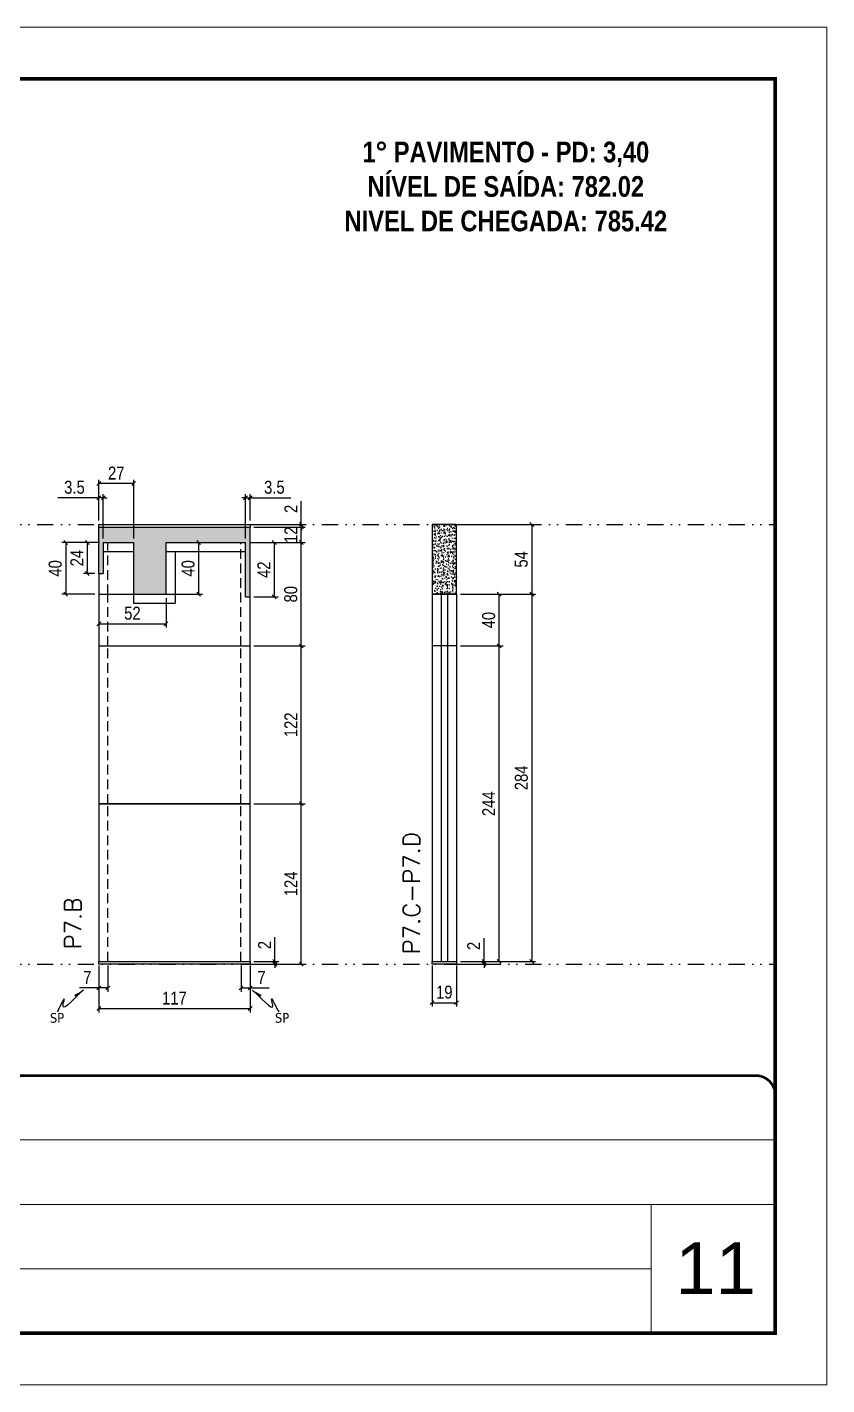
# Model space of a CAD drawing. Header units: millimetres. Extents: x 169816 to 178745, y 96537 to 113647.
# Drawn here: x 173866 to 174485, y 109171 to 110221 of the extents above; entities that cross this region are included whole.
import ezdxf

# ---------------------------------------------------------------- set-up
doc = ezdxf.new("R2010")
doc.units = ezdxf.units.MM
for name, pattern in [('CONTINUO', [0]), ('DASHED', [0.75, 0.5, -0.25]), ('DIVIDE2', [0.625, 0.25, -0.125, 0, -0.125, 0, -0.125]), ('HIDDEN', [0.375, 0.25, -0.125])]:
    doc.linetypes.add(name, pattern=pattern)
for name, color, linetype, lineweight in [('CARIMBO', 255, 'Continuous', 9), ('Folhas', 255, 'Continuous', 9), ('SARRAFO DE PRESSAO', 251, 'DASHED', 9), ('Texto Seção', 7, 'Continuous', 15)]:
    doc.layers.add(name, color=color, linetype=linetype, lineweight=lineweight)
for name, color, linetype in [('COTA', 241, 'Continuous'), ('NOMENCLATURA', 7, 'Continuous'), ('Nível', 160, 'Continuous'), ('Painéis', 200, 'Continuous'), ('SARR_2.2x7', 40, 'Continuous'), ('Sarrafo de Pressão', 42, 'HIDDEN'), ('texto', 7, 'Continuous')]:
    doc.layers.add(name, color=color, linetype=linetype)
doc.styles.add('ARIAL', font='arial.ttf')
doc.styles.add('COTA TECNICA', font='techl___.ttf', dxfattribs={"height": 10})
doc.styles.add('COTA TECNICA-50', font='techl___.ttf', dxfattribs={"height": 10})
doc.styles.add('REGUA-120', font='ROMANS.shx', dxfattribs={"height": 15})
doc.styles.add('ROMANC', font='techb___.ttf', dxfattribs={"height": 2.5})
doc.styles.get("Standard").update_dxf_attribs({"font": 'arial.ttf'})
doc.dimstyles.new('COTA PAINEL-50', dxfattribs={"dimtxt": 10, "dimasz": 3, "dimexe": 3, "dimexo": 3, "dimgap": 3, "dimtad": 1, "dimdec": 1, "dimzin": 12, "dimdsep": 46, "dimtxsty": 'COTA TECNICA-50', "dimblk1": 'OBLIQUE', "dimblk2": 'OBLIQUE', "dimsah": 1, "dimcen": 0.9, "dimclrd": 4, "dimclre": 4, "dimclrt": 240, "dimadec": 1, "dimazin": 3, "dimtfac": 1, "dimtdec": 1, "dimtmove": 0, "dimatfit": 3, "dimfxl": 1, "dimtolj": 1, "dimtzin": 12, "dimarcsym": 0})
doc.dimstyles.new('PAINEL', dxfattribs={"dimtxt": 10, "dimasz": 3, "dimexe": 3, "dimexo": 3, "dimgap": 3, "dimtad": 1, "dimdec": 1, "dimzin": 12, "dimdsep": 46, "dimtxsty": 'COTA TECNICA', "dimblk1": 'OBLIQUE', "dimblk2": 'OBLIQUE', "dimsah": 1, "dimcen": 0.9, "dimclrd": 4, "dimclre": 4, "dimclrt": 240, "dimadec": 1, "dimazin": 3, "dimtfac": 1, "dimtdec": 1, "dimtmove": 0, "dimatfit": 3, "dimfxl": 1, "dimtolj": 1, "dimtzin": 12, "dimarcsym": 0})
doc.dimstyles.get("Standard").update_dxf_attribs({"dimtxt": 0.18, "dimasz": 0.18, "dimexe": 0.18, "dimexo": 0.0625, "dimgap": 0.09, "dimtad": 0, "dimtih": 1, "dimtoh": 1, "dimdec": 4, "dimzin": 0, "dimdsep": 46, "dimtxsty": 'Standard', "dimcen": 0.09, "dimadec": 0, "dimazin": 0, "dimtfac": 1, "dimtdec": 4, "dimtofl": 0, "dimtmove": 0, "dimatfit": 3, "dimfxl": 1, "dimtolj": 1, "dimtzin": 0, "dimarcsym": 0})

# ---------------------------------------------------------------- blocks, each defined once
blk = doc.blocks.new('9999999999')
at = {"color": 30, "linetype": 'CONTINUO'}
for p, q in [((98564.6, 34379.6), (99584, 34379.6)), ((98564.6, 34329.8), (99488, 34329.8)), ((99584, 34329.8), (99488, 34329.8)), ((99488, 34329.8), (99488, 34230.2)), ((98564.6, 34280), (99488, 34280))]:
    blk.add_line(p, q, dxfattribs=at)
at = {"color": 30, "linetype": 'CONTINUO', "const_width": 2}
blk.add_lwpolyline([(99584, 34230.2), (99584, 34414.4, 0.414214), (99569, 34429.4), (98229, 34429.4, 0.414214), (98214, 34414.4), (98214, 34245.2, 0.414214), (98229, 34230.2), (99584, 34230.2)], format="xyb", dxfattribs=at)
at = {"layer": 'Folhas'}
blk.add_lwpolyline([(98139, 34190.2), (99624, 34190.2), (99624, 35240.2), (98139, 35240.2)], close=True, dxfattribs=at)
at = {"layer": 'Folhas', "color": 30, "const_width": 3}
blk.add_lwpolyline([(98214, 34230.2), (99584, 34230.2), (99584, 35200.2), (98214, 35200.2)], close=True, dxfattribs=at)
blk = doc.blocks.new('_Oblique')
at = {"color": 0, "linetype": 'ByBlock', "lineweight": -2}
blk.add_line((-0.5, -0.5), (0.5, 0.5), dxfattribs=at)
blk = doc.blocks.new('*D305')
at = {"layer": 'COTA', "color": 4, "lineweight": -2, "transparency": 16777216}
for p, q in [((173921.5, 109495.8), (173921.5, 109459.4)), ((174038.5, 109495.8), (174038.5, 109459.4)), ((173921.5, 109462.4), (174038.5, 109462.4))]:
    blk.add_line(p, q, dxfattribs=at)
at = {"layer": 'Defpoints', "color": 0, "transparency": 16777216}
for p in [(173921.5, 109498.8), (174038.5, 109498.8), (174038.5, 109462.4)]:
    blk.add_point(p, dxfattribs=at)
at = {"layer": 'COTA', "color": 4, "lineweight": -2, "transparency": 16777216, "xscale": 3, "yscale": 3, "zscale": 3, "rotation": 180}
blk.add_blockref('_Oblique', (173921.5, 109462.4), dxfattribs=at)
at = {"layer": 'COTA', "color": 4, "lineweight": -2, "transparency": 16777216, "xscale": 3, "yscale": 3, "zscale": 3}
blk.add_blockref('_Oblique', (174038.5, 109462.4), dxfattribs=at)
at = {"layer": 'COTA', "color": 240, "transparency": 16777216, "insert": (173980, 109470.5), "char_height": 10, "attachment_point": 5, "style": 'COTA TECNICA'}
blk.add_mtext('\\A1;117', dxfattribs=at)
blk = doc.blocks.new('*D306')
at = {"layer": 'COTA', "color": 4, "lineweight": -2, "transparency": 16777216}
for p, q in [((173928.5, 109495.8), (173928.5, 109475.3)), ((173921.5, 109493.8), (173921.5, 109475.3)), ((173921.5, 109478.3), (173906.7, 109478.3)), ((173928.5, 109478.3), (173921.5, 109478.3))]:
    blk.add_line(p, q, dxfattribs=at)
at = {"layer": 'Defpoints', "color": 0, "transparency": 16777216}
for p in [(173921.5, 109496.8), (173928.5, 109498.8), (173921.5, 109478.3)]:
    blk.add_point(p, dxfattribs=at)
at = {"layer": 'COTA', "color": 4, "lineweight": -2, "transparency": 16777216, "xscale": 3, "yscale": 3, "zscale": 3, "rotation": 180}
blk.add_blockref('_Oblique', (173921.5, 109478.3), dxfattribs=at)
at = {"layer": 'COTA', "color": 4, "lineweight": -2, "transparency": 16777216, "xscale": 3, "yscale": 3, "zscale": 3}
blk.add_blockref('_Oblique', (173928.5, 109478.3), dxfattribs=at)
at = {"layer": 'COTA', "color": 240, "transparency": 16777216, "insert": (173912.6, 109486.4), "char_height": 10, "attachment_point": 5, "style": 'COTA TECNICA-50'}
blk.add_mtext('\\A1;7', dxfattribs=at)
blk = doc.blocks.new('*D307')
at = {"layer": 'COTA', "color": 4, "lineweight": -2, "transparency": 16777216}
for p, q in [((174031.5, 109495.8), (174031.5, 109475.3)), ((174038.5, 109493.8), (174038.5, 109475.3)), ((174031.5, 109478.3), (174038.5, 109478.3)), ((174038.5, 109478.3), (174053.2, 109478.3))]:
    blk.add_line(p, q, dxfattribs=at)
at = {"layer": 'Defpoints', "color": 0, "transparency": 16777216}
for p in [(174031.5, 109498.8), (174038.5, 109496.8), (174038.5, 109478.3)]:
    blk.add_point(p, dxfattribs=at)
at = {"layer": 'COTA', "color": 4, "lineweight": -2, "transparency": 16777216, "xscale": 3, "yscale": 3, "zscale": 3, "rotation": 180}
blk.add_blockref('_Oblique', (174031.5, 109478.3), dxfattribs=at)
at = {"layer": 'COTA', "color": 4, "lineweight": -2, "transparency": 16777216, "xscale": 3, "yscale": 3, "zscale": 3}
blk.add_blockref('_Oblique', (174038.5, 109478.3), dxfattribs=at)
at = {"layer": 'COTA', "color": 240, "transparency": 16777216, "insert": (174047.3, 109486.4), "char_height": 10, "attachment_point": 5, "style": 'COTA TECNICA-50'}
blk.add_mtext('\\A1;7', dxfattribs=at)
blk = doc.blocks.new('*D308')
at = {"layer": 'COTA', "color": 4, "linetype": 'ByBlock', "lineweight": -2, "transparency": 16777216}
for p, q in [((174041.5, 109620.8), (174081.1, 109620.8)), ((174078.1, 109496.8), (174078.1, 109620.8)), ((174041.5, 109496.8), (174081.1, 109496.8))]:
    blk.add_line(p, q, dxfattribs=at)
at = {"layer": 'Defpoints', "color": 0, "linetype": 'ByBlock', "transparency": 16777216}
for p in [(174038.5, 109620.8), (174078.1, 109620.8), (174038.5, 109496.8)]:
    blk.add_point(p, dxfattribs=at)
at = {"layer": 'COTA', "color": 4, "linetype": 'ByBlock', "lineweight": -2, "transparency": 16777216, "xscale": 3, "yscale": 3, "zscale": 3}
for p, rotation in [((174078.1, 109620.8), 90), ((174078.1, 109496.8), 270)]:
    blk.add_blockref('_Oblique', p, dxfattribs=dict(at, rotation=rotation))
at = {"layer": 'COTA', "color": 240, "linetype": 'ByBlock', "transparency": 16777216, "insert": (174070, 109558.8), "char_height": 10, "attachment_point": 5, "rotation": 90, "style": 'COTA TECNICA'}
blk.add_mtext('\\A1;124', dxfattribs=at)
blk = doc.blocks.new('*D309')
at = {"layer": 'COTA', "color": 4, "lineweight": -2, "transparency": 16777216}
for p, q in [((174057.7, 109498.8), (174057.7, 109517.6)), ((174041.5, 109498.8), (174060.7, 109498.8)), ((174041.5, 109496.8), (174060.7, 109496.8)), ((174057.7, 109496.8), (174057.7, 109498.8)), ((174057.7, 109496.8), (174057.7, 109493.8))]:
    blk.add_line(p, q, dxfattribs=at)
at = {"layer": 'Defpoints', "color": 0, "transparency": 16777216}
for p in [(174038.5, 109498.8), (174038.5, 109496.8), (174057.7, 109496.8)]:
    blk.add_point(p, dxfattribs=at)
at = {"layer": 'COTA', "color": 4, "lineweight": -2, "transparency": 16777216, "xscale": 3, "yscale": 3, "zscale": 3}
for p, rotation in [((174057.7, 109498.8), 270), ((174057.7, 109496.8), 90)]:
    blk.add_blockref('_Oblique', p, dxfattribs=dict(at, rotation=rotation))
at = {"layer": 'COTA', "color": 240, "transparency": 16777216, "insert": (174049.7, 109511.5), "char_height": 10, "attachment_point": 5, "rotation": 90, "style": 'COTA TECNICA-50'}
blk.add_mtext('\\A1;2', dxfattribs=at)
blk = doc.blocks.new('*D310')
at = {"layer": 'COTA', "color": 4, "linetype": 'ByBlock', "lineweight": -2, "transparency": 16777216}
for p, q in [((174041.5, 109620.8), (174081.1, 109620.8)), ((174078.1, 109496.8), (174078.1, 109620.8)), ((174041.5, 109496.8), (174081.1, 109496.8))]:
    blk.add_line(p, q, dxfattribs=at)
at = {"layer": 'Defpoints', "color": 0, "linetype": 'ByBlock', "transparency": 16777216}
for p in [(174038.5, 109620.8), (174078.1, 109620.8), (174038.5, 109496.8)]:
    blk.add_point(p, dxfattribs=at)
at = {"layer": 'COTA', "color": 4, "linetype": 'ByBlock', "lineweight": -2, "transparency": 16777216, "xscale": 3, "yscale": 3, "zscale": 3}
for p, rotation in [((174078.1, 109620.8), 90), ((174078.1, 109496.8), 270)]:
    blk.add_blockref('_Oblique', p, dxfattribs=dict(at, rotation=rotation))
at = {"layer": 'COTA', "color": 240, "linetype": 'ByBlock', "transparency": 16777216, "insert": (174070, 109558.8), "char_height": 10, "attachment_point": 5, "rotation": 90, "style": 'COTA TECNICA'}
blk.add_mtext('\\A1;124', dxfattribs=at)
blk = doc.blocks.new('*D311')
at = {"layer": 'COTA', "color": 4, "lineweight": -2, "transparency": 16777216}
for p, q in [((174179.2, 109495.8), (174179.2, 109463.9)), ((174198.2, 109495.8), (174198.2, 109463.9)), ((174179.2, 109466.9), (174198.2, 109466.9))]:
    blk.add_line(p, q, dxfattribs=at)
at = {"layer": 'Defpoints', "color": 0, "transparency": 16777216}
for p in [(174179.2, 109498.8), (174198.2, 109498.8), (174198.2, 109466.9)]:
    blk.add_point(p, dxfattribs=at)
at = {"layer": 'COTA', "color": 4, "lineweight": -2, "transparency": 16777216, "xscale": 3, "yscale": 3, "zscale": 3, "rotation": 180}
blk.add_blockref('_Oblique', (174179.2, 109466.9), dxfattribs=at)
at = {"layer": 'COTA', "color": 4, "lineweight": -2, "transparency": 16777216, "xscale": 3, "yscale": 3, "zscale": 3}
blk.add_blockref('_Oblique', (174198.2, 109466.9), dxfattribs=at)
at = {"layer": 'COTA', "color": 240, "transparency": 16777216, "insert": (174188.7, 109475), "char_height": 10, "attachment_point": 5, "style": 'COTA TECNICA'}
blk.add_mtext('\\A1;19', dxfattribs=at)
blk = doc.blocks.new('*D312')
at = {"layer": 'COTA', "color": 4, "lineweight": -2, "transparency": 16777216}
for p, q in [((174219.4, 109498.8), (174219.4, 109516.9)), ((174201.2, 109498.8), (174222.4, 109498.8)), ((174201.2, 109496.8), (174222.4, 109496.8)), ((174219.4, 109496.8), (174219.4, 109498.8)), ((174219.4, 109496.8), (174219.4, 109493.8))]:
    blk.add_line(p, q, dxfattribs=at)
at = {"layer": 'Defpoints', "color": 0, "transparency": 16777216}
for p in [(174198.2, 109498.8), (174198.2, 109496.8), (174219.4, 109498.8)]:
    blk.add_point(p, dxfattribs=at)
at = {"layer": 'COTA', "color": 4, "lineweight": -2, "transparency": 16777216, "xscale": 3, "yscale": 3, "zscale": 3}
for p, rotation in [((174219.4, 109498.8), 270), ((174219.4, 109496.8), 90)]:
    blk.add_blockref('_Oblique', p, dxfattribs=dict(at, rotation=rotation))
at = {"layer": 'COTA', "color": 240, "transparency": 16777216, "insert": (174211.4, 109510.8), "char_height": 10, "attachment_point": 5, "rotation": 90, "style": 'COTA TECNICA-50'}
blk.add_mtext('\\A1;2', dxfattribs=at)
blk = doc.blocks.new('*D316')
at = {"layer": 'COTA', "color": 4, "linetype": 'ByBlock', "lineweight": -2, "transparency": 16777216}
for p, q in [((174201.2, 109836.8), (174259.3, 109836.8)), ((174256.3, 109836.8), (174256.3, 109782.8)), ((174201.2, 109782.8), (174259.3, 109782.8))]:
    blk.add_line(p, q, dxfattribs=at)
at = {"layer": 'Defpoints', "color": 0, "linetype": 'ByBlock', "transparency": 16777216}
for p in [(174198.2, 109836.8), (174198.2, 109782.8), (174256.3, 109782.8)]:
    blk.add_point(p, dxfattribs=at)
at = {"layer": 'COTA', "color": 4, "linetype": 'ByBlock', "lineweight": -2, "transparency": 16777216, "xscale": 3, "yscale": 3, "zscale": 3}
for p, rotation in [((174256.3, 109836.8), 90), ((174256.3, 109782.8), 270)]:
    blk.add_blockref('_Oblique', p, dxfattribs=dict(at, rotation=rotation))
at = {"layer": 'COTA', "color": 240, "linetype": 'ByBlock', "transparency": 16777216, "insert": (174248.2, 109809.8), "char_height": 10, "attachment_point": 5, "rotation": 90, "style": 'COTA TECNICA'}
blk.add_mtext('\\A1;54', dxfattribs=at)
blk = doc.blocks.new('*D317')
at = {"layer": 'COTA', "color": 4, "lineweight": -2, "transparency": 16777216}
for p, q in [((174201.2, 109782.8), (174234.1, 109782.8)), ((174231.1, 109742.8), (174231.1, 109782.8)), ((174201.2, 109742.8), (174234.1, 109742.8))]:
    blk.add_line(p, q, dxfattribs=at)
at = {"layer": 'Defpoints', "color": 0, "transparency": 16777216}
for p in [(174198.2, 109782.8), (174231.1, 109782.8), (174198.2, 109742.8)]:
    blk.add_point(p, dxfattribs=at)
at = {"layer": 'COTA', "color": 4, "lineweight": -2, "transparency": 16777216, "xscale": 3, "yscale": 3, "zscale": 3}
for p, rotation in [((174231.1, 109782.8), 90), ((174231.1, 109742.8), 270)]:
    blk.add_blockref('_Oblique', p, dxfattribs=dict(at, rotation=rotation))
at = {"layer": 'COTA', "color": 240, "transparency": 16777216, "insert": (174223, 109762.8), "char_height": 10, "attachment_point": 5, "rotation": 90, "style": 'COTA TECNICA-50'}
blk.add_mtext('\\A1;40', dxfattribs=at)
blk = doc.blocks.new('*D313')
at = {"layer": 'COTA', "color": 4, "lineweight": -2, "transparency": 16777216}
for p, q in [((174041.5, 109742.8), (174081.1, 109742.8)), ((174078.1, 109620.8), (174078.1, 109742.8)), ((174041.5, 109620.8), (174081.1, 109620.8))]:
    blk.add_line(p, q, dxfattribs=at)
at = {"layer": 'Defpoints', "color": 0, "transparency": 16777216}
for p in [(174038.5, 109742.8), (174078.1, 109742.8), (174038.5, 109620.8)]:
    blk.add_point(p, dxfattribs=at)
at = {"layer": 'COTA', "color": 4, "lineweight": -2, "transparency": 16777216, "xscale": 3, "yscale": 3, "zscale": 3}
for p, rotation in [((174078.1, 109742.8), 90), ((174078.1, 109620.8), 270)]:
    blk.add_blockref('_Oblique', p, dxfattribs=dict(at, rotation=rotation))
at = {"layer": 'COTA', "color": 240, "transparency": 16777216, "insert": (174070, 109681.8), "char_height": 10, "attachment_point": 5, "rotation": 90, "style": 'COTA TECNICA-50'}
blk.add_mtext('\\A1;122', dxfattribs=at)
blk = doc.blocks.new('*D318')
at = {"layer": 'COTA', "color": 4, "lineweight": -2, "transparency": 16777216}
for p, q in [((174201.2, 109742.8), (174234.1, 109742.8)), ((174231.1, 109498.8), (174231.1, 109742.8)), ((174201.2, 109498.8), (174234.1, 109498.8))]:
    blk.add_line(p, q, dxfattribs=at)
at = {"layer": 'Defpoints', "color": 0, "transparency": 16777216}
for p in [(174198.2, 109742.8), (174231.1, 109742.8), (174198.2, 109498.8)]:
    blk.add_point(p, dxfattribs=at)
at = {"layer": 'COTA', "color": 4, "lineweight": -2, "transparency": 16777216, "xscale": 3, "yscale": 3, "zscale": 3}
for p, rotation in [((174231.1, 109742.8), 90), ((174231.1, 109498.8), 270)]:
    blk.add_blockref('_Oblique', p, dxfattribs=dict(at, rotation=rotation))
at = {"layer": 'COTA', "color": 240, "transparency": 16777216, "insert": (174223, 109620.8), "char_height": 10, "attachment_point": 5, "rotation": 90, "style": 'COTA TECNICA'}
blk.add_mtext('\\A1;244', dxfattribs=at)
blk = doc.blocks.new('*D314')
at = {"layer": 'COTA', "color": 4, "lineweight": -2, "transparency": 16777216}
for p, q in [((174201.2, 109782.8), (174259.3, 109782.8)), ((174256.3, 109782.8), (174256.3, 109498.8)), ((174201.2, 109498.8), (174259.3, 109498.8))]:
    blk.add_line(p, q, dxfattribs=at)
at = {"layer": 'Defpoints', "color": 0, "transparency": 16777216}
for p in [(174198.2, 109782.8), (174198.2, 109498.8), (174256.3, 109498.8)]:
    blk.add_point(p, dxfattribs=at)
at = {"layer": 'COTA', "color": 4, "lineweight": -2, "transparency": 16777216, "xscale": 3, "yscale": 3, "zscale": 3}
for p, rotation in [((174256.3, 109782.8), 90), ((174256.3, 109498.8), 270)]:
    blk.add_blockref('_Oblique', p, dxfattribs=dict(at, rotation=rotation))
at = {"layer": 'COTA', "color": 240, "transparency": 16777216, "insert": (174248.3, 109640.8), "char_height": 10, "attachment_point": 5, "rotation": 90, "style": 'COTA TECNICA'}
blk.add_mtext('\\A1;284', dxfattribs=at)
blk = doc.blocks.new('*D324')
at = {"layer": 'COTA', "color": 4, "lineweight": -2, "transparency": 16777216}
for p, q in [((174038, 109822.8), (174060.2, 109822.8)), ((174057.2, 109822.8), (174057.2, 109780.8)), ((174041.5, 109780.8), (174060.2, 109780.8))]:
    blk.add_line(p, q, dxfattribs=at)
at = {"layer": 'Defpoints', "color": 0, "transparency": 16777216}
for p in [(174035, 109822.8), (174038.5, 109780.8), (174057.2, 109780.8)]:
    blk.add_point(p, dxfattribs=at)
at = {"layer": 'COTA', "color": 4, "lineweight": -2, "transparency": 16777216, "xscale": 3, "yscale": 3, "zscale": 3}
for p, rotation in [((174057.2, 109822.8), 90), ((174057.2, 109780.8), 270)]:
    blk.add_blockref('_Oblique', p, dxfattribs=dict(at, rotation=rotation))
at = {"layer": 'COTA', "color": 240, "transparency": 16777216, "insert": (174049.1, 109801.8), "char_height": 10, "attachment_point": 5, "rotation": 90, "style": 'COTA TECNICA'}
blk.add_mtext('\\A1;42', dxfattribs=at)
blk = doc.blocks.new('*D325')
at = {"layer": 'COTA', "color": 4, "lineweight": -2, "transparency": 16777216}
for p, q in [((174035, 109857.3), (174032, 109857.3)), ((174035, 109825.8), (174035, 109860.3)), ((174035, 109857.3), (174038.5, 109857.3)), ((174038.5, 109839.8), (174038.5, 109860.3)), ((174038.5, 109857.3), (174070.1, 109857.3))]:
    blk.add_line(p, q, dxfattribs=at)
at = {"layer": 'Defpoints', "color": 0, "transparency": 16777216}
for p in [(174038.5, 109857.3), (174038.5, 109836.8), (174035, 109822.8)]:
    blk.add_point(p, dxfattribs=at)
at = {"layer": 'COTA', "color": 4, "lineweight": -2, "transparency": 16777216, "xscale": 3, "yscale": 3, "zscale": 3}
blk.add_blockref('_Oblique', (174035, 109857.3), dxfattribs=at)
at = {"layer": 'COTA', "color": 4, "lineweight": -2, "transparency": 16777216, "xscale": 3, "yscale": 3, "zscale": 3, "rotation": 180}
blk.add_blockref('_Oblique', (174038.5, 109857.3), dxfattribs=at)
at = {"layer": 'COTA', "color": 240, "transparency": 16777216, "insert": (174057.3, 109865.5), "char_height": 10, "attachment_point": 5, "style": 'COTA TECNICA'}
blk.add_mtext('\\A1;3.5', dxfattribs=at)
blk = doc.blocks.new('*D326')
at = {"layer": 'COTA', "color": 4, "lineweight": -2, "transparency": 16777216}
for p, q in [((174041.5, 109834.8), (174081.1, 109834.8)), ((174078.1, 109822.8), (174078.1, 109834.8)), ((174041.5, 109822.8), (174081.1, 109822.8))]:
    blk.add_line(p, q, dxfattribs=at)
at = {"layer": 'Defpoints', "color": 0, "transparency": 16777216}
for p in [(174038.5, 109834.8), (174078.1, 109834.8), (174038.5, 109822.8)]:
    blk.add_point(p, dxfattribs=at)
at = {"layer": 'COTA', "color": 4, "lineweight": -2, "transparency": 16777216, "xscale": 3, "yscale": 3, "zscale": 3}
for p, rotation in [((174078.1, 109834.8), 90), ((174078.1, 109822.8), 270)]:
    blk.add_blockref('_Oblique', p, dxfattribs=dict(at, rotation=rotation))
at = {"layer": 'COTA', "color": 240, "transparency": 16777216, "insert": (174070, 109828.8), "char_height": 10, "attachment_point": 5, "rotation": 90, "style": 'COTA TECNICA'}
blk.add_mtext('\\A1;12', dxfattribs=at)
blk = doc.blocks.new('*D327')
at = {"layer": 'COTA', "color": 4, "lineweight": -2, "transparency": 16777216}
for p, q in [((174078.1, 109836.8), (174078.1, 109854.9)), ((174041.5, 109836.8), (174081.1, 109836.8)), ((174041.5, 109834.8), (174081.1, 109834.8)), ((174078.1, 109834.8), (174078.1, 109836.8)), ((174078.1, 109834.8), (174078.1, 109831.8))]:
    blk.add_line(p, q, dxfattribs=at)
at = {"layer": 'Defpoints', "color": 0, "transparency": 16777216}
for p in [(174038.5, 109836.8), (174038.5, 109834.8), (174078.1, 109836.8)]:
    blk.add_point(p, dxfattribs=at)
at = {"layer": 'COTA', "color": 4, "lineweight": -2, "transparency": 16777216, "xscale": 3, "yscale": 3, "zscale": 3}
for p, rotation in [((174078.1, 109836.8), 270), ((174078.1, 109834.8), 90)]:
    blk.add_blockref('_Oblique', p, dxfattribs=dict(at, rotation=rotation))
at = {"layer": 'COTA', "color": 240, "transparency": 16777216, "insert": (174070.1, 109848.8), "char_height": 10, "attachment_point": 5, "rotation": 90, "style": 'COTA TECNICA'}
blk.add_mtext('\\A1;2', dxfattribs=at)
blk = doc.blocks.new('*D328')
at = {"layer": 'COTA', "color": 4, "lineweight": -2, "transparency": 16777216}
for p, q in [((174038, 109822.8), (174081.1, 109822.8)), ((174078.1, 109742.8), (174078.1, 109822.8)), ((174041.5, 109742.8), (174081.1, 109742.8))]:
    blk.add_line(p, q, dxfattribs=at)
at = {"layer": 'Defpoints', "color": 0, "transparency": 16777216}
for p in [(174035, 109822.8), (174078.1, 109822.8), (174038.5, 109742.8)]:
    blk.add_point(p, dxfattribs=at)
at = {"layer": 'COTA', "color": 4, "lineweight": -2, "transparency": 16777216, "xscale": 3, "yscale": 3, "zscale": 3}
for p, rotation in [((174078.1, 109822.8), 90), ((174078.1, 109742.8), 270)]:
    blk.add_blockref('_Oblique', p, dxfattribs=dict(at, rotation=rotation))
at = {"layer": 'COTA', "color": 240, "transparency": 16777216, "insert": (174070, 109782.8), "char_height": 10, "attachment_point": 5, "rotation": 90, "style": 'COTA TECNICA'}
blk.add_mtext('\\A1;80', dxfattribs=at)
blk = doc.blocks.new('*D329')
at = {"layer": 'COTA', "color": 4, "lineweight": -2, "transparency": 16777216}
for p, q in [((173922, 109822.8), (173909.6, 109822.8)), ((173912.6, 109822.8), (173912.6, 109798.8)), ((173918.5, 109798.8), (173909.6, 109798.8))]:
    blk.add_line(p, q, dxfattribs=at)
at = {"layer": 'Defpoints', "color": 0, "transparency": 16777216}
for p in [(173925, 109822.8), (173912.6, 109798.8), (173921.5, 109798.8)]:
    blk.add_point(p, dxfattribs=at)
at = {"layer": 'COTA', "color": 4, "lineweight": -2, "transparency": 16777216, "xscale": 3, "yscale": 3, "zscale": 3}
for p, rotation in [((173912.6, 109822.8), 90), ((173912.6, 109798.8), 270)]:
    blk.add_blockref('_Oblique', p, dxfattribs=dict(at, rotation=rotation))
at = {"layer": 'COTA', "color": 240, "transparency": 16777216, "insert": (173904.5, 109810.8), "char_height": 10, "attachment_point": 5, "rotation": 90, "style": 'COTA TECNICA'}
blk.add_mtext('\\A1;24', dxfattribs=at)
blk = doc.blocks.new('*D330')
at = {"layer": 'COTA', "color": 4, "lineweight": -2, "transparency": 16777216}
for p, q in [((173921.5, 109857.3), (173889.9, 109857.3)), ((173921.5, 109839.8), (173921.5, 109860.3)), ((173925, 109857.3), (173921.5, 109857.3)), ((173925, 109825.8), (173925, 109860.3)), ((173925, 109857.3), (173928, 109857.3))]:
    blk.add_line(p, q, dxfattribs=at)
at = {"layer": 'Defpoints', "color": 0, "transparency": 16777216}
for p in [(173921.5, 109857.3), (173921.5, 109836.8), (173925, 109822.8)]:
    blk.add_point(p, dxfattribs=at)
at = {"layer": 'COTA', "color": 4, "lineweight": -2, "transparency": 16777216, "xscale": 3, "yscale": 3, "zscale": 3}
blk.add_blockref('_Oblique', (173921.5, 109857.3), dxfattribs=at)
at = {"layer": 'COTA', "color": 4, "lineweight": -2, "transparency": 16777216, "xscale": 3, "yscale": 3, "zscale": 3, "rotation": 180}
blk.add_blockref('_Oblique', (173925, 109857.3), dxfattribs=at)
at = {"layer": 'COTA', "color": 240, "transparency": 16777216, "insert": (173902.7, 109865.5), "char_height": 10, "attachment_point": 5, "style": 'COTA TECNICA'}
blk.add_mtext('\\A1;3.5', dxfattribs=at)
blk = doc.blocks.new('*D331')
at = {"layer": 'COTA', "color": 4, "lineweight": -2, "transparency": 16777216}
for p, q in [((173921.5, 109779.8), (173921.5, 109757)), ((173973.5, 109779.8), (173973.5, 109757)), ((173921.5, 109760), (173973.5, 109760))]:
    blk.add_line(p, q, dxfattribs=at)
at = {"layer": 'Defpoints', "color": 0, "transparency": 16777216}
for p in [(173921.5, 109782.8), (173973.5, 109782.8), (173973.5, 109760)]:
    blk.add_point(p, dxfattribs=at)
at = {"layer": 'COTA', "color": 4, "lineweight": -2, "transparency": 16777216, "xscale": 3, "yscale": 3, "zscale": 3, "rotation": 180}
blk.add_blockref('_Oblique', (173921.5, 109760), dxfattribs=at)
at = {"layer": 'COTA', "color": 4, "lineweight": -2, "transparency": 16777216, "xscale": 3, "yscale": 3, "zscale": 3}
blk.add_blockref('_Oblique', (173973.5, 109760), dxfattribs=at)
at = {"layer": 'COTA', "color": 240, "transparency": 16777216, "insert": (173947.5, 109768.1), "char_height": 10, "attachment_point": 5, "style": 'COTA TECNICA'}
blk.add_mtext('\\A1;52', dxfattribs=at)
blk = doc.blocks.new('*D332')
at = {"layer": 'COTA', "color": 4, "lineweight": -2, "transparency": 16777216}
for p, q in [((173976.5, 109822.8), (174001.7, 109822.8)), ((173998.7, 109822.8), (173998.7, 109782.8)), ((173976.5, 109782.8), (174001.7, 109782.8))]:
    blk.add_line(p, q, dxfattribs=at)
at = {"layer": 'Defpoints', "color": 0, "transparency": 16777216}
for p in [(173973.5, 109822.8), (173973.5, 109782.8), (173998.7, 109782.8)]:
    blk.add_point(p, dxfattribs=at)
at = {"layer": 'COTA', "color": 4, "lineweight": -2, "transparency": 16777216, "xscale": 3, "yscale": 3, "zscale": 3}
for p, rotation in [((173998.7, 109822.8), 90), ((173998.7, 109782.8), 270)]:
    blk.add_blockref('_Oblique', p, dxfattribs=dict(at, rotation=rotation))
at = {"layer": 'COTA', "color": 240, "transparency": 16777216, "insert": (173990.6, 109802.8), "char_height": 10, "attachment_point": 5, "rotation": 90, "style": 'COTA TECNICA'}
blk.add_mtext('\\A1;40', dxfattribs=at)
blk = doc.blocks.new('*D333')
at = {"layer": 'COTA', "color": 4, "lineweight": -2, "transparency": 16777216}
for p, q in [((173922, 109822.8), (173892.9, 109822.8)), ((173895.9, 109822.8), (173895.9, 109782.8)), ((173918.5, 109782.8), (173892.9, 109782.8))]:
    blk.add_line(p, q, dxfattribs=at)
at = {"layer": 'Defpoints', "color": 0, "transparency": 16777216}
for p in [(173925, 109822.8), (173895.9, 109782.8), (173921.5, 109782.8)]:
    blk.add_point(p, dxfattribs=at)
at = {"layer": 'COTA', "color": 4, "lineweight": -2, "transparency": 16777216, "xscale": 3, "yscale": 3, "zscale": 3}
for p, rotation in [((173895.9, 109822.8), 90), ((173895.9, 109782.8), 270)]:
    blk.add_blockref('_Oblique', p, dxfattribs=dict(at, rotation=rotation))
at = {"layer": 'COTA', "color": 240, "transparency": 16777216, "insert": (173887.8, 109802.8), "char_height": 10, "attachment_point": 5, "rotation": 90, "style": 'COTA TECNICA'}
blk.add_mtext('\\A1;40', dxfattribs=at)
blk = doc.blocks.new('*D334')
at = {"layer": 'COTA', "color": 4, "lineweight": -2, "transparency": 16777216}
for p, q in [((173921.5, 109839.8), (173921.5, 109871.4)), ((173948.5, 109868.4), (173921.5, 109868.4)), ((173948.5, 109825.8), (173948.5, 109871.4))]:
    blk.add_line(p, q, dxfattribs=at)
at = {"layer": 'Defpoints', "color": 0, "transparency": 16777216}
for p in [(173921.5, 109868.4), (173921.5, 109836.8), (173948.5, 109822.8)]:
    blk.add_point(p, dxfattribs=at)
at = {"layer": 'COTA', "color": 4, "lineweight": -2, "transparency": 16777216, "xscale": 3, "yscale": 3, "zscale": 3, "rotation": 180}
blk.add_blockref('_Oblique', (173921.5, 109868.4), dxfattribs=at)
at = {"layer": 'COTA', "color": 4, "lineweight": -2, "transparency": 16777216, "xscale": 3, "yscale": 3, "zscale": 3}
blk.add_blockref('_Oblique', (173948.5, 109868.4), dxfattribs=at)
at = {"layer": 'COTA', "color": 240, "transparency": 16777216, "insert": (173935, 109876.5), "char_height": 10, "attachment_point": 5, "style": 'COTA TECNICA'}
blk.add_mtext('\\A1;27', dxfattribs=at)

msp = doc.modelspace()

# ---------------------------------------------------------------- hatches: boundary and pattern name
at = {"layer": 'COTA', "linetype": 'ByBlock'}
h = msp.add_hatch(dxfattribs=at)
h.set_pattern_fill('AR-CONC', color=256, scale=0.03)
h.paths.add_polyline_path([(173973.46, 109822.79), (174034.96, 109822.79), (174034.96, 109780.79), (174038.46, 109780.79), (174038.46, 109834.78), (173921.46, 109834.79), (173921.46, 109798.79), (173924.96, 109798.79), (173924.96, 109822.79), (173948.46, 109822.79), (173948.46, 109782.79), (173973.46, 109782.79)])
h = msp.add_hatch(dxfattribs=at)
h.set_pattern_fill('AR-CONC', color=256, scale=0.03)
h.set_pattern_definition([(50, (165095.1175, 105724.7967), (5.46554, -0.4781726), [0.5715, -6.2865]), (355, (165095.1175, 105724.7967), (-1.0573026, 5.7317054), [0.4572, -5.0292175]), (100.451445, (165095.573, 105724.757), (4.4082374, 5.2535326), [0.4857003, -5.3427073]), (46.1842, (165095.1175, 105726.321), (8.132371, -1.26127), [0.85725, -9.42975]), (96.63556, (165095.795, 105726.2156), (7.122124, 7.422784), [0.728551, -8.014068]), (351.18415, (165095.1175, 105726.321), (7.122124, 7.422784), [0.685799, -7.543792]), (21, (165095.8795, 105725.9397), (4.5484317, -3.067956), [0.5715, -6.2865]), (326, (165095.8795, 105725.9397), (1.854061, 5.525639), [0.4572, -5.0292]), (71.451445, (165096.2586, 105725.684), (6.4024926, 2.457683), [0.4857003, -5.342698]), (37.5, (165095.1175, 105724.7967), (0.0926581, 2.53665117), [0, -4.96824, 0, -5.1054, 0, -5.04825]), (7.5, (165095.1175, 105724.7967), (2.0045899, 3.00541724), [0, -2.91084, 0, -4.85394, 0, -1.92405]), (327.5, (165093.4183, 105724.7967), (4.06771786, -0.1718623), [0, -1.905, 0, -5.9436, 0, -7.8867]), (317.5, (165092.6563, 105724.7967), (4.4438754, 0.7627947), [0, -2.4765, 0, -3.94716, 0, -5.6007])])
h.paths.add_polyline_path([(174198.24, 109836.79), (174179.24, 109836.79), (174179.24, 109782.64), (174198.24, 109782.64)])

# ---------------------------------------------------------------- linework, layer by layer
for p, q in [((173921.46, 109798.79), (173921.46, 109834.79)), ((174038.46, 109780.79), (174038.46, 109834.78)), ((174038.46, 109822.79), (174038.46, 109822.79))]:
    msp.add_line(p, q, dxfattribs=at)
msp.add_lwpolyline([(174179.24, 109782.76), (174198.24, 109782.76), (174198.24, 109836.79), (174179.24, 109836.79)], close=True, dxfattribs=at)
at = {"layer": 'Nível', "color": 4, "linetype": 'DIVIDE2', "ltscale": 50}
for p, q in [((173464.99, 109836.79), (174444.52, 109836.79)), ((173464.99, 109496.79), (174444.52, 109496.79))]:
    msp.add_line(p, q, dxfattribs=at)
at = {"layer": 'Painéis'}
for p, q in [((173921.46, 109834.79), (173921.46, 109836.79)), ((173921.46, 109836.79), (174038.46, 109836.79)), ((173921.46, 109834.79), (174038.46, 109834.78)), ((174038.46, 109836.79), (174038.46, 109834.78)), ((173924.96, 109822.79), (173948.46, 109822.79)), ((173924.96, 109822.79), (173924.96, 109798.79)), ((173948.46, 109822.79), (173948.46, 109782.79)), ((173973.46, 109822.79), (173973.46, 109782.79)), ((173973.46, 109822.79), (174034.96, 109822.79)), ((174034.96, 109780.79), (174034.96, 109822.79)), ((173921.46, 109798.79), (173921.46, 109620.79)), ((173921.46, 109798.79), (173924.96, 109798.79)), ((173921.46, 109782.79), (173973.46, 109782.79)), ((174034.96, 109780.79), (174038.46, 109780.79)), ((174038.46, 109620.79), (174038.46, 109780.79)), ((174179.24, 109782.79), (174198.24, 109782.79)), ((174179.24, 109782.76), (174179.24, 109498.79)), ((174179.24, 109782.76), (174198.24, 109782.76)), ((174198.24, 109782.76), (174179.24, 109782.76)), ((174198.24, 109782.76), (174198.24, 109498.79)), ((173921.46, 109775.79), (173921.46, 109775.79)), ((173921.46, 109742.79), (174038.46, 109742.79)), ((174198.24, 109742.79), (174179.24, 109742.79)), ((174038.46, 109620.79), (173921.46, 109620.79)), ((173921.46, 109620.79), (173921.46, 109498.79)), ((173921.46, 109620.79), (174038.46, 109620.79)), ((174038.46, 109498.79), (174038.46, 109620.79)), ((173921.46, 109498.79), (174038.46, 109498.79)), ((174179.24, 109498.79), (174198.24, 109498.79)), ((174179.24, 109498.79), (174198.24, 109498.79)), ((174179.24, 109496.79), (174179.24, 109498.79)), ((174198.24, 109496.79), (174179.24, 109496.79)), ((174198.24, 109498.79), (174198.24, 109496.79))]:
    msp.add_line(p, q, dxfattribs=at)
msp.add_lwpolyline([(174038.46, 109496.79), (173921.46, 109496.79), (173921.46, 109498.79), (174038.46, 109498.79)], close=True, dxfattribs=at)
at = {"layer": 'SARR_2.2x7'}
for p, q in [((173924.96, 109815.79), (173948.46, 109815.79)), ((173973.46, 109815.79), (174034.96, 109815.79)), ((173980.46, 109815.79), (173980.46, 109775.79)), ((173948.46, 109782.79), (173948.46, 109775.79)), ((173973.46, 109782.79), (173980.46, 109782.79)), ((174186.24, 109782.76), (174186.24, 109498.79)), ((174191.24, 109782.76), (174191.24, 109498.79)), ((173948.46, 109775.79), (173980.46, 109775.79))]:
    msp.add_line(p, q, dxfattribs=at)
at = {"layer": 'Sarrafo de Pressão', "ltscale": 30}
for p, q in [((173928.46, 109782.79), (173928.46, 109822.79)), ((174031.46, 109742.79), (174031.46, 109822.79)), ((173928.46, 109742.79), (173928.46, 109782.79)), ((173928.46, 109620.79), (173928.46, 109742.79)), ((174031.46, 109620.79), (174031.46, 109742.79)), ((173928.46, 109498.79), (173928.46, 109620.79)), ((174031.46, 109498.79), (174031.46, 109620.79))]:
    msp.add_line(p, q, dxfattribs=at)

# ---------------------------------------------------------------- block references
at = {"layer": 'SARRAFO DE PRESSAO', "color": 6, "linetype": 'ByBlock'}
msp.add_blockref('9999999999', (74860.54, 74981.17), dxfattribs=at)

# ---------------------------------------------------------------- texts
at = {"layer": 'CARIMBO', "style": 'ARIAL'}
msp.add_text('11', height=40, dxfattribs=at).set_placement((174367.38, 109241.52))
at = {"layer": 'NOMENCLATURA', "color": 2, "insert": (174236.26, 110159.52), "char_height": 16, "attachment_point": 2, "style": 'ROMANC'}
msp.add_mtext_dynamic_manual_height_columns('\\P1° PAVIMENTO - PD: 3,40\\PNÍVEL DE SAÍDA: 782.02\\PNIVEL DE CHEGADA: 785.42', width=328.3607, gutter_width=1, heights=[0], dxfattribs=at)
at = {"layer": 'texto', "color": 0, "char_height": 7.5, "attachment_point": 5}
for insert in [(173889.21, 109455.11), (174063.24, 109455.11)]:
    msp.add_mtext('{\\fTahoma|b0|i0|c0|p34;\\C4;SP}', dxfattribs=dict(at, insert=insert))
at = {"layer": 'Texto Seção', "char_height": 13, "width": 285.3299, "attachment_point": 7, "rotation": 90, "style": 'REGUA-120'}
for s, insert in [('\\pxt4;P7.C-P7.D', (174169.79, 109504.2)), ('P7.B', (173907.99, 109508.04))]:
    msp.add_mtext(s, dxfattribs=dict(at, insert=insert))

# ---------------------------------------------------------------- dimensions: what is measured, and where the dimension line sits
at = {"layer": 'COTA'}
for base, p1, p2, dimstyle, picture, middle in [((173921.46, 109868.44), (173948.46, 109822.79), (173921.46, 109836.79), 'PAINEL', '*D334', (173934.96, 109876.52)), ((173921.46, 109857.26), (173924.96, 109822.79), (173921.46, 109836.79), 'PAINEL', '*D330', (173902.66, 109865.48)), ((174038.46, 109857.26), (174034.96, 109822.79), (174038.46, 109836.79), 'PAINEL', '*D325', (174057.26, 109865.48)), ((173973.46, 109760.02), (173921.46, 109782.79), (173973.46, 109782.79), 'PAINEL', '*D331', (173947.46, 109768.13)), ((174038.46, 109478.28), (174031.46, 109498.79), (174038.46, 109496.79), 'COTA PAINEL-50', '*D307', (174047.33, 109486.35))]:
    dim = msp.add_linear_dim(base=base, p1=p1, p2=p2, dimstyle=dimstyle, dxfattribs=at)
    dim.commit()
    dim.dimension.update_dxf_attribs({"geometry": picture, "text_midpoint": middle})
for base, p1, p2, angle, dimstyle, picture, middle in [((174078.1, 109836.79), (174038.46, 109834.78), (174038.46, 109836.79), 90, 'PAINEL', '*D327', (174070.1, 109848.84)), ((173895.87, 109782.79), (173924.96, 109822.79), (173921.46, 109782.79), 90, 'PAINEL', '*D333', (173887.77, 109802.79)), ((173912.61, 109798.79), (173924.96, 109822.79), (173921.46, 109798.79), 90, 'PAINEL', '*D329', (173904.54, 109810.79)), ((173998.72, 109782.79), (173973.46, 109822.79), (173973.46, 109782.79), 90, 'PAINEL', '*D332', (173990.62, 109802.79)), ((174057.18, 109780.79), (174034.96, 109822.79), (174038.46, 109780.79), 90, 'PAINEL', '*D324', (174049.11, 109801.79)), ((174078.1, 109822.79), (174038.46, 109742.79), (174034.96, 109822.79), 90, 'PAINEL', '*D328', (174069.98, 109782.79)), ((174231.09, 109782.79), (174198.24, 109742.79), (174198.24, 109782.79), 90, 'COTA PAINEL-50', '*D317', (174222.99, 109762.79)), ((174256.35, 109498.79), (174198.24, 109782.79), (174198.24, 109498.79), 90, 'PAINEL', '*D314', (174248.25, 109640.79)), ((174078.1, 109742.79), (174038.46, 109620.79), (174038.46, 109742.79), 90, 'COTA PAINEL-50', '*D313', (174070.04, 109681.79)), ((174231.09, 109742.79), (174198.24, 109498.79), (174198.24, 109742.79), 90, 'PAINEL', '*D318', (174223.02, 109620.79)), ((173921.46, 109478.28), (173928.46, 109498.79), (173921.46, 109496.79), 180, 'COTA PAINEL-50', '*D306', (173912.6, 109486.35))]:
    dim = msp.add_linear_dim(base=base, p1=p1, p2=p2, angle=angle, dimstyle=dimstyle, dxfattribs=at)
    dim.commit()
    dim.dimension.update_dxf_attribs({"geometry": picture, "text_midpoint": middle})
for base, p1, p2, dimstyle, picture, middle in [((174078.1, 109834.78), (174038.46, 109822.79), (174038.46, 109834.78), 'PAINEL', '*D326', (174078.1, 109828.79)), ((174057.72, 109496.79), (174038.46, 109498.79), (174038.46, 109496.79), 'COTA PAINEL-50', '*D309', (174057.72, 109511.54)), ((174219.43, 109498.79), (174198.24, 109496.79), (174198.24, 109498.79), 'COTA PAINEL-50', '*D312', (174219.43, 109510.84))]:
    dim = msp.add_linear_dim(base=base, p1=p1, p2=p2, angle=90, dimstyle=dimstyle, dxfattribs=at)
    dim.commit()
    dim.dimension.update_dxf_attribs({"geometry": picture, "text_midpoint": middle, "dimtype": 160})
at = {"layer": 'COTA', "linetype": 'ByBlock'}
dim = msp.add_linear_dim(base=(174256.35, 109782.76), p1=(174198.24, 109836.79), p2=(174198.24, 109782.76), angle=90, dimstyle='PAINEL', dxfattribs=at)
dim.commit()
dim.dimension.update_dxf_attribs({"geometry": '*D316', "text_midpoint": (174248.24, 109809.78)})
for picture in ['*D308', '*D310']:
    dim = msp.add_aligned_dim(p1=(174038.46, 109496.79), p2=(174038.46, 109620.79), distance=-39.64, dimstyle='PAINEL', dxfattribs=at)
    dim.commit()
    dim.dimension.update_dxf_attribs({"geometry": picture, "text_midpoint": (174070.03, 109558.79)})
at = {"layer": 'COTA'}
for base, p1, p2, picture, middle in [((174038.46, 109462.43), (173921.46, 109498.79), (174038.46, 109498.79), '*D305', (173979.96, 109470.5)), ((174198.24, 109466.89), (174179.24, 109498.79), (174198.24, 109498.79), '*D311', (174188.74, 109474.98))]:
    dim = msp.add_linear_dim(base=base, p1=p1, p2=p2, dimstyle='PAINEL', override={"dimarcsym": 2}, dxfattribs=at)
    dim.commit()
    dim.dimension.update_dxf_attribs({"geometry": picture, "text_midpoint": middle})

# ---------------------------------------------------------------- leaders
at = {"layer": 'COTA', "path_type": 1}
for points in [[(173909.63, 109476.61), (173893.85, 109464.77), (173894.77, 109469.58), (173889.22, 109459.8)], [(174040.29, 109476.61), (174056.08, 109464.77), (174055.15, 109469.58), (174060.7, 109459.8)]]:
    msp.add_leader(points, dimstyle='Standard', override={"dimasz": 8}, dxfattribs=at)

doc.saveas('drawing.dxf')
